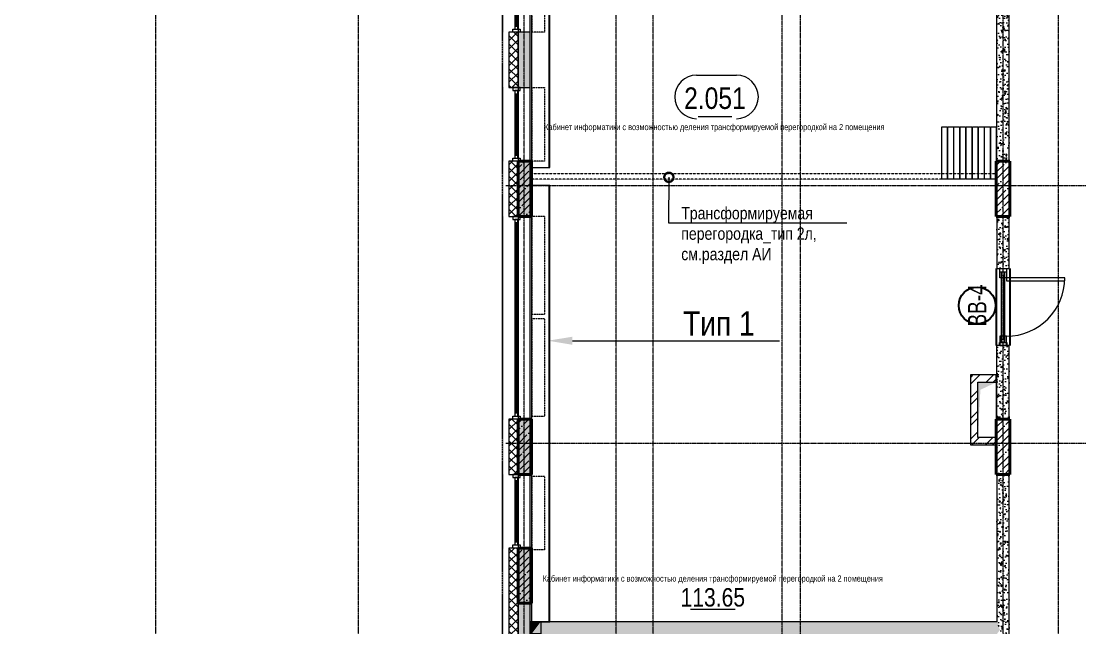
# Model space of a CAD drawing. Header units: millimetres. Extents: x -65509 to 912790, y 446 to 713294.
# Drawn here: x 228502 to 245745, y 157275 to 167156 of the extents above; entities that cross this region are included whole.
import ezdxf
from ezdxf import colors
from ezdxf.entities.mleader import LeaderData, LeaderLine
from ezdxf.enums import TextEntityAlignment as Align
from ezdxf.math import Vec2, Vec3

# ---------------------------------------------------------------- set-up
doc = ezdxf.new("R2010")
doc.units = ezdxf.units.MM
for name, pattern in [('ADSK_Невидимые', [5, 3, -2]), ('CENTER2', [28.575, 19.05, -3.175, 3.175, -3.175]), ('DASHED', [19.05, 12.7, -6.35]), ('HIDDEN2', [4.7625, 3.175, -1.5875])]:
    doc.linetypes.add(name, pattern=pattern)
doc.layers.get('Defpoints').update_dxf_attribs({"color": 250})
for name, color, linetype, lineweight in [('A-AREA', 250, 'Continuous', 15), ('A-Wall_Материал_Газоблок_Контур', 250, 'Continuous', 0), ('АР_Area', 250, 'Continuous', 5), ('АР_Витраж', 250, 'Continuous', 13), ('АР_Витраж марка', 250, 'Continuous', 9), ('АР_Двери_витраж', 250, 'Continuous', 9), ('АР_Колонны', 250, 'Continuous', 30), ('АР_Окна', 250, 'Continuous', 5), ('АР_площадь пом', 250, 'Continuous', 5), ('АР_Стены ЖБ', 250, 'Continuous', 35), ('АР_Стены кирпич', 250, 'Continuous', 20), ('АР_Стены ПЕНОблок', 250, 'Continuous', 20), ('АР_Утеплитель', 250, 'Continuous', 0), ('АР_Штриховка', 250, 'Continuous', 0), ('КМ_Фахверки', 250, 'Continuous', 25), ('ОВ_Отопление', 250, 'Continuous', 5), ('ОВ_Шахты', 250, 'Continuous', 5), ('Размеры зашивки ГКЛ', 250, 'Continuous', 0), ('РД_Оси_100', 250, 'Continuous', 0), ('РД_проем_инж перемыч_фахверк', 250, 'Continuous', 18), ('ТХ_Оборудование', 250, 'Continuous', 9)]:
    doc.layers.add(name, color=color, linetype=linetype, lineweight=lineweight)
doc.layers.add('АР_Делит', color=250, linetype='Continuous', lineweight=0, plot=False)
doc.layers.add('РД_Проем', color=250, linetype='Continuous', lineweight=0, plot=False)
doc.layers.add('АР_Отопительные приборы', color=1, linetype='HIDDEN2', lineweight=0, true_color=0xff0000)
doc.layers.add('Зашивка радиаторов тип 1 (фанера и МДФ)', color=7, linetype='Continuous', lineweight=0, true_color=0x000085)
doc.layers.add('РД_Витраж_вн', color=250, linetype='Continuous')
doc.styles.add('Arial_09', font='ARIALN.TTF', dxfattribs={"width": 0.9})
doc.styles.add('style1', font='ARIALN.TTF')
pattern_1 = [(45, (142195.16, 127275.07), (-112.2532, 112.2532), []), (45, (142307.41, 127275.07), (-112.2532, 112.2532), [198.4375, -39.6875, 0, -39.6875])]

# ---------------------------------------------------------------- blocks, each defined once
blk = doc.blocks.new('СОШ_2200_АР_ОСИ_М100_28.05.24')
at = {"layer": 'АР_Делит', "color": 5, "linetype": 'DASHED'}
blk.add_lwpolyline([(114955, 135155), (114955, -355), (93595.036, -355), (93595.036, 13855), (94145, 13855), (94145, 68320), (66055, 68320), (66055, 13857.73), (83455, 13857.73), (83455, -355), (45245, -355), (45245, 13145), (44695, 13145), (44695, 26755), (45245, 26755), (45245, 68320), (20455, 68320), (20455, 26755), (27955, 26755), (27955, 13145), (-355, 13145), (-355, 100855), (37145, 100855), (37145, 129155)], dxfattribs=at)
at = {"layer": 'РД_Оси_100', "linetype": 'CENTER2'}
for p, q in [((88500, -6155), (88500, 139938.679)), ((91800, -6155), (91800, 139938.679)), ((94500, -6155), (94500, 139938.679)), ((96000, -6155), (96000, 139938.679)), ((102300, -6155), (102300, 139938.679)), ((119910, 37200), (94200, 37200)), ((119910, 33000), (94200, 33000))]:
    blk.add_line(p, q, dxfattribs=at)
for points in [[(96600, -6155), (96600, 139938.679)], [(98700, -6194.98), (98700, 139538.679), (98550, 139938.679)], [(99000, -6195.83), (99000, 139538.679), (99150, 139938.679)], [(103200, -6155), (103200, 139938.679)]]:
    blk.add_lwpolyline(points, dxfattribs=at)
blk = doc.blocks.new('otv_в_стене')
at = {"linetype": 'Continuous'}
blk.add_lwpolyline([(0, -1), (0, 0), (1, 0), (1, -1)], close=True, dxfattribs=at)
blk.add_solid([(0, -1), (0, 0), (0.5, -0.5), (1, 0)], dxfattribs=at)
blk = doc.blocks.new('otv')
at = {"linetype": 'Continuous'}
blk.add_lwpolyline([(0, -1), (0, 0), (1, 0), (1, -1)], close=True, dxfattribs=at)
blk.add_solid([(0, -1), (0, 0), (0.135, -0.137), (1, 0)], dxfattribs=at)
blk = doc.blocks.new('_DotSmall')
at = {"color": 0, "linetype": 'ByBlock', "const_width": 0.5}
blk.add_lwpolyline([(-0.0625, 0, 1), (0.0625, 0, 1)], format="xyb", close=True, dxfattribs=at)
blk = doc.blocks.new('MOK-МаркаПомещения1')
at = {"layer": 'A-AREA', "color": 0}
blk.add_line((-3.65, -1.94), (3.65, -1.94), dxfattribs=at)
at = {"layer": 'A-AREA', "color": 0, "style": 'style1'}
blk.add_attdef('АР-ПОМЕЩЕНИЕ:ПЛОЩАДЬ', text='', height=3, dxfattribs=at).set_placement((0, 0), align=Align.MIDDLE)
at = {"layer": 'Defpoints', "style": 'style1', "flags": 8}
blk.add_attdef('АР-ПОМЕЩЕНИЕ:НАИМЕНОВАНИЕ', text='', height=1, dxfattribs=at).set_placement((0, 2.96), align=Align.MIDDLE)
blk = doc.blocks.new('MOK-МаркаПом_овал_ареал')
for p, q in [((-2.99, 3.76), (3.52, 3.76)), ((-2.75, -3), (2.75, -3))]:
    blk.add_line(p, q)
for centre, radius, start, end in [((-2.99, 0.21), 3.55, 90, 270), ((3.52, 0.21), 3.55, 270, 90), ((-7.41, 0), 7.16, 0, 0.001)]:
    blk.add_arc(centre, radius, start, end)
at = {"color": 0, "style": 'style1'}
blk.add_attdef('АР-ПОМЕЩЕНИЕ:НОМЕР', text='', height=3, dxfattribs=at).set_placement((0.26, 0), align=Align.MIDDLE)
blk = doc.blocks.new('МаркаВитража1')
at = {"layer": 'Defpoints'}
blk.add_circle((0, 0), 3, dxfattribs=at)
at = {"color": 0, "linetype": 'ByBlock', "lineweight": -2, "style": 'Arial_09', "width": 0.9}
blk.add_attdef('АР-ОКНО:НАИМЕНОВАНИЕ', text='', height=3, dxfattribs=at).set_placement((0, 0), align=Align.MIDDLE)

msp = doc.modelspace()

# ---------------------------------------------------------------- hatches: boundary and pattern name
at = {"layer": 'АР_Штриховка', "linetype": 'Continuous', "lineweight": 0}
h = msp.add_hatch(dxfattribs=at)
h.set_pattern_fill('_U', color=256, style=0, pattern_type=0)
h.set_pattern_definition([(360, (142195.1574, 127275.0729), (-4e-17, 1), [])])
h.paths.add_polyline_path([(236340.157, 141375.073), (236365.157, 141375.073), (236365.157, 148675.073), (236340.157, 148675.073)], flags=0)
h.paths.add_polyline_path([(236340.157, 151075.073), (236365.157, 151075.073), (236365.157, 152275.073), (236340.157, 152275.073)], flags=0)
h.paths.add_polyline_path([(236340.157, 153475.073), (236365.157, 153475.073), (236365.157, 154375.073), (236340.157, 154375.073)], flags=0)
h.paths.add_polyline_path([(236340.157, 156475.073), (236365.157, 156475.073), (236365.157, 158575.073), (236340.157, 158575.073)], flags=0)
h.paths.add_polyline_path([(236340.157, 159775.073), (236365.157, 159775.073), (236365.157, 160675.073), (236340.157, 160675.073)], flags=0)
h.paths.add_polyline_path([(236340.157, 163975.073), (236365.157, 163975.073), (236365.157, 164875.073), (236340.157, 164875.073)], flags=0)
h.paths.add_polyline_path([(236340.157, 166075.073), (236365.157, 166075.073), (236365.157, 166975.073), (236340.157, 166975.073)], flags=0)
h.paths.add_polyline_path([(236340.157, 168175.073), (236365.157, 168175.073), (236365.157, 169075.073), (236340.157, 169075.073)], flags=0)
h.paths.add_polyline_path([(236340.157, 172375.073), (236365.157, 172375.073), (236365.157, 173275.073), (236340.157, 173275.073)], flags=0)
h.paths.add_polyline_path([(236340.157, 174475.073), (236365.157, 174475.073), (236365.157, 175975.073), (236340.157, 175975.073)], flags=0)
h.paths.add_polyline_path([(236340.157, 177175.073), (236365.157, 177175.073), (236365.157, 178075.073), (236340.157, 178075.073)], flags=0)
h.paths.add_polyline_path([(236340.157, 181375.073), (236365.157, 181375.073), (236365.157, 182575.073), (236340.157, 182575.073)], flags=0)
h.paths.add_polyline_path([(236340.157, 183775.073), (236365.157, 183775.073), (236365.157, 184675.073), (236340.157, 184675.073)], flags=0)
h.paths.add_polyline_path([(236340.157, 185875.073), (236365.157, 185875.073), (236365.157, 186775.073), (236340.157, 186775.073)], flags=0)
h.paths.add_polyline_path([(236340.157, 190075.073), (236365.157, 190075.073), (236365.157, 191375.073), (236340.157, 191375.073)], flags=0)
h = msp.add_hatch(dxfattribs=at)
h.set_pattern_fill('ANSI37', color=256, scale=30, style=0)
h.set_pattern_definition([(45, (142195.16, 127275.07), (-67.35192, 67.35192), []), (135, (142195.16, 127275.07), (-67.35192, -67.35192), [])])
h.paths.add_polyline_path([(236445.157, 141375.073), (236595.157, 141375.073), (236595.157, 148675.073), (236445.157, 148675.073)], flags=0)
h.paths.add_polyline_path([(236445.157, 151075.073), (236595.157, 151075.073), (236595.157, 152275.073), (236445.157, 152275.073)], flags=0)
h.paths.add_polyline_path([(236445.157, 153475.073), (236595.157, 153475.073), (236595.157, 154375.073), (236445.157, 154375.073)], flags=0)
h.paths.add_polyline_path([(236445.157, 156475.073), (236595.157, 156475.073), (236595.157, 158575.073), (236445.157, 158575.073)], flags=0)
h.paths.add_polyline_path([(236445.157, 159775.073), (236595.157, 159775.073), (236595.157, 160675.073), (236445.157, 160675.073)], flags=0)
h.paths.add_polyline_path([(236445.157, 163975.073), (236595.157, 163975.073), (236595.157, 164875.073), (236445.157, 164875.073)], flags=0)
h.paths.add_polyline_path([(236445.157, 166075.073), (236595.157, 166075.073), (236595.157, 166975.073), (236445.157, 166975.073)], flags=0)
h.paths.add_polyline_path([(236445.157, 168175.073), (236595.157, 168175.073), (236595.157, 169075.073), (236445.157, 169075.073)], flags=0)
h.paths.add_polyline_path([(236445.157, 172375.073), (236595.157, 172375.073), (236595.157, 173275.073), (236445.157, 173275.073)], flags=0)
h.paths.add_polyline_path([(236445.157, 174475.073), (236595.157, 174475.073), (236595.157, 175975.073), (236445.157, 175975.073)], flags=0)
h.paths.add_polyline_path([(236445.157, 177175.073), (236595.157, 177175.073), (236595.157, 178075.073), (236445.157, 178075.073)], flags=0)
h.paths.add_polyline_path([(236445.157, 181375.073), (236595.157, 181375.073), (236595.157, 182575.073), (236445.157, 182575.073)], flags=0)
h.paths.add_polyline_path([(236445.157, 183775.073), (236595.157, 183775.073), (236595.157, 184675.073), (236445.157, 184675.073)], flags=0)
h.paths.add_polyline_path([(236445.157, 185875.073), (236595.157, 185875.073), (236595.157, 186775.073), (236445.157, 186775.073)], flags=0)
h.paths.add_polyline_path([(236445.157, 190075.073), (236595.157, 190075.073), (236595.157, 191375.073), (236445.157, 191375.073)], flags=0)
h = msp.add_hatch(dxfattribs=at)
h.set_pattern_fill('AR-CONC', color=256, style=0)
h.set_pattern_definition([(50, (142195.16, 127275.07), (182.18467, -15.93909), [19.05, -209.55]), (355, (142195.16, 127275.07), (-35.24342, 191.05685), [15.24, -167.64058]), (100.45144, (142210.34, 127273.74), (146.94125, 175.11775), [16.19, -178.09024]), (46.1842, (142195.16, 127325.87), (271.07904, -42.04233), [28.575, -314.325]), (96.63556, (142217.75, 127322.37), (237.40413, 247.4261), [24.285, -267.1356]), (351.18415, (142195.16, 127325.87), (237.4041, 247.4261), [22.86, -251.4597]), (21, (142220.56, 127313.17), (151.6144, -102.2652), [19.05, -209.55]), (326, (142220.56, 127313.17), (61.80203, 184.18797), [15.24, -167.64]), (71.45144, (142233.2, 127304.65), (213.41642, 81.92277), [16.19, -178.08994]), (37.5, (142195.16, 127275.07), (3.088603, 84.55504), [0, -165.608, 0, -170.18, 0, -168.275]), (7.5, (142195.16, 127275.07), (66.81966, 100.180575), [0, -97.028, 0, -161.798, 0, -64.135]), (327.5, (142138.515, 127275.07), (135.590595, -5.728744), [0, -63.5, 0, -198.12, 0, -262.89]), (317.5, (142113.12, 127275.07), (148.12918, 25.42649), [0, -82.55, 0, -131.572, 0, -186.69])])
h.paths.add_polyline_path([(236595.157, 141375.073), (236795.157, 141375.073), (236795.157, 148675.073), (236595.157, 148675.073)], flags=0)
h.paths.add_polyline_path([(236595.157, 151075.073), (236795.157, 151075.073), (236795.157, 152275.073), (236595.157, 152275.073)], flags=0)
h.paths.add_polyline_path([(236595.157, 153475.073), (236795.157, 153475.073), (236795.157, 154375.073), (236595.157, 154375.073)], flags=0)
h.paths.add_polyline_path([(236595.157, 156475.073), (236795.157, 156475.073), (236795.157, 158575.073), (236595.157, 158575.073)], flags=0)
h.paths.add_polyline_path([(236595.157, 159775.073), (236795.157, 159775.073), (236795.157, 160675.073), (236595.157, 160675.073)], flags=0)
h.paths.add_polyline_path([(236595.157, 163975.073), (236795.157, 163975.073), (236795.157, 164875.073), (236595.157, 164875.073)], flags=0)
h.paths.add_polyline_path([(236595.157, 166075.073), (236795.157, 166075.073), (236795.157, 166975.073), (236595.157, 166975.073)], flags=0)
h.paths.add_polyline_path([(236595.157, 168175.073), (236795.157, 168175.073), (236795.157, 169075.073), (236595.157, 169075.073)], flags=0)
h.paths.add_polyline_path([(236595.157, 172375.073), (236795.157, 172375.073), (236795.157, 173275.073), (236595.157, 173275.073)], flags=0)
h.paths.add_polyline_path([(236595.157, 174475.073), (236795.157, 174475.073), (236795.157, 175975.073), (236595.157, 175975.073)], flags=0)
h.paths.add_polyline_path([(236595.157, 177175.073), (236795.157, 177175.073), (236795.157, 178075.073), (236595.157, 178075.073)], flags=0)
h.paths.add_polyline_path([(236595.157, 181375.073), (236795.157, 181375.073), (236795.157, 182575.073), (236595.157, 182575.073)], flags=0)
h.paths.add_polyline_path([(236595.157, 183775.073), (236795.157, 183775.073), (236795.157, 184675.073), (236595.157, 184675.073)], flags=0)
h.paths.add_polyline_path([(236595.157, 185875.073), (236795.157, 185875.073), (236795.157, 186775.073), (236595.157, 186775.073)], flags=0)
h.paths.add_polyline_path([(236595.157, 190075.073), (236795.157, 190075.073), (236795.157, 191375.073), (236595.157, 191375.073)], flags=0)
h = msp.add_hatch(dxfattribs=at)
h.set_pattern_fill('AR-CONC', color=256, angle=-315, style=0)
h.set_pattern_definition([(95, (142195.16, 127275.07), (140.09465, 117.55338), [19.05, -209.55]), (40, (142195.16, 127275.07), (-160.01845, 110.17673), [15.24, -167.64058]), (145.45144, (142206.83, 127284.87), (-19.9238, 227.7301), [16.19, -178.09024]), (91.1842, (142159.24, 127311), (221.41024, 161.9534), [28.575, -314.325]), (141.63556, (142177.7, 127324.5), (-7.0866, 342.82676), [24.285, -267.1356]), (36.18415, (142159.24, 127311), (-7.0866, 342.82676), [22.86, -251.4597]), (66, (142186.18, 127319.97), (179.51998, 34.89515), [19.05, -209.55]), (11, (142186.18, 127319.97), (-86.53993, 173.9412), [15.24, -167.64]), (116.45145, (142201.14, 127322.88), (92.98005, 208.83634), [16.19, -178.08994]), (82.5, (142195.16, 127275.07), (-57.60547, 61.973414), [0, -165.608, 0, -170.18, 0, -168.275]), (52.5, (142195.16, 127275.07), (-23.58973, 118.087), [0, -97.028, 0, -161.798, 0, -64.135]), (12.5, (142155.105, 127235.02), (99.927863, 91.826196), [0, -63.5, 0, -198.12, 0, -262.89]), (2.5, (142137.14, 127217.06), (86.7639, 122.72239), [0, -82.55, 0, -131.572, 0, -186.69])])
h.paths.add_polyline_path([(244595.157, 168176.073), (244395.157, 168176.073), (244395.157, 167475.073), (244595.157, 167475.073)], flags=0)
h.paths.add_polyline_path([(244595.157, 167475.073), (244395.157, 167475.073), (244395.157, 164874.073), (244595.157, 164874.073)], flags=0)
at = {"layer": 'АР_Штриховка', "linetype": 'Continuous', "lineweight": 5}
h = msp.add_hatch(dxfattribs=at)
h.set_pattern_fill('ANSI35', color=256, scale=25, style=0)
h.set_pattern_definition(pattern_1)
h.paths.add_polyline_path([(236815.157, 164875.073), (236595.157, 164875.073), (236595.157, 163975.073), (236815.157, 163975.073)], flags=0)
h = msp.add_hatch(dxfattribs=at)
h.set_pattern_fill('ANSI35', color=256, scale=25, style=0)
h.set_pattern_definition(pattern_1)
h.paths.add_polyline_path([(244605.157, 164875.073), (244385.157, 164875.073), (244385.157, 163975.073), (244605.157, 163975.073)], flags=0)
at = {"layer": 'АР_Штриховка', "linetype": 'Continuous', "lineweight": 0}
h = msp.add_hatch(dxfattribs=at)
h.set_pattern_fill('AR-CONC', color=256, angle=-315, style=0)
h.set_pattern_definition([(95, (142195.16, 127275.07), (140.09465, 117.55338), [19.05, -209.55]), (40, (142195.16, 127275.07), (-160.01845, 110.17673), [15.24, -167.64058]), (145.45144, (142206.83, 127284.87), (-19.9238, 227.7301), [16.19, -178.09024]), (91.1842, (142159.24, 127311), (221.41024, 161.9534), [28.575, -314.325]), (141.63556, (142177.7, 127324.5), (-7.0866, 342.82676), [24.285, -267.1356]), (36.18415, (142159.24, 127311), (-7.0866, 342.82676), [22.86, -251.4597]), (66, (142186.18, 127319.97), (179.51998, 34.89515), [19.05, -209.55]), (11, (142186.18, 127319.97), (-86.53993, 173.9412), [15.24, -167.64]), (116.45145, (142201.14, 127322.88), (92.98005, 208.83634), [16.19, -178.08994]), (82.5, (142195.16, 127275.07), (-57.60547, 61.973414), [0, -165.608, 0, -170.18, 0, -168.275]), (52.5, (142195.16, 127275.07), (-23.58973, 118.087), [0, -97.028, 0, -161.798, 0, -64.135]), (12.5, (142155.105, 127235.02), (99.927863, 91.826196), [0, -63.5, 0, -198.12, 0, -262.89]), (2.5, (142137.14, 127217.06), (86.7639, 122.72239), [0, -82.55, 0, -131.572, 0, -186.69])])
h.paths.add_polyline_path([(244595.157, 163976.073), (244395.157, 163976.073), (244395.157, 163125.073), (244595.157, 163125.073)], flags=0)
h.paths.add_polyline_path([(244595.157, 161874.073), (244395.157, 161874.073), (244395.157, 161275.073), (244595.157, 161275.073)], flags=0)
h.paths.add_polyline_path([(244595.157, 161275.073), (244395.157, 161275.073), (244395.157, 160674.073), (244595.157, 160674.073)], flags=0)
h = msp.add_hatch(dxfattribs=at)
h.set_pattern_fill('ANSI32', color=256, scale=25, style=0)
h.set_pattern_definition([(45, (142195.16, 127275.07), (-168.3798, 168.3798), []), (45, (142307.4, 127275.07), (-168.3798, 168.3798), [])])
h.paths.add_polyline_path([(243965.157, 160255.073), (244085.157, 160375.073), (244085.157, 161275.073), (243965.157, 161395.073)], flags=0)
h = msp.add_hatch(dxfattribs=at)
h.set_pattern_fill('ANSI32', color=256, scale=25, style=0)
h.set_pattern_definition([(45, (142195.16, 127275.07), (-168.3798, 168.3798), []), (45, (142307.4, 127275.07), (-168.3798, 168.3798), [])])
h.paths.add_polyline_path([(243965.157, 161395.073), (244085.157, 161275.073), (244385.157, 161275.073), (244385.157, 161395.073)], flags=0)
at = {"layer": 'АР_Штриховка', "linetype": 'Continuous', "lineweight": 5}
h = msp.add_hatch(dxfattribs=at)
h.set_pattern_fill('ANSI35', color=256, scale=25, style=0)
h.set_pattern_definition(pattern_1)
h.paths.add_polyline_path([(236815.157, 160675.073), (236595.157, 160675.073), (236595.157, 159775.073), (236815.157, 159775.073)], flags=0)
h = msp.add_hatch(dxfattribs=at)
h.set_pattern_fill('ANSI35', color=256, scale=25, style=0)
h.set_pattern_definition(pattern_1)
h.paths.add_polyline_path([(244605.157, 160675.073), (244385.157, 160675.073), (244385.157, 159775.073), (244605.157, 159775.073)], flags=0)
at = {"layer": 'АР_Штриховка', "linetype": 'Continuous', "lineweight": 0}
h = msp.add_hatch(dxfattribs=at)
h.set_pattern_fill('ANSI32', color=256, scale=25, style=0)
h.set_pattern_definition([(45, (142195.16, 127275.07), (-168.3798, 168.3798), []), (45, (142307.4, 127275.07), (-168.3798, 168.3798), [])])
h.paths.add_polyline_path([(244385.157, 160255.073), (244385.157, 160375.073), (244085.157, 160375.073), (243965.157, 160255.073)], flags=0)
h = msp.add_hatch(dxfattribs=at)
h.set_pattern_fill('AR-CONC', color=256, angle=-315, style=0)
h.set_pattern_definition([(95, (142195.16, 127275.07), (140.09465, 117.55338), [19.05, -209.55]), (40, (142195.16, 127275.07), (-160.01845, 110.17673), [15.24, -167.6406]), (145.45144, (142206.83, 127284.87), (-19.9238, 227.7301), [16.19, -178.09024]), (91.1842, (142159.24, 127311), (221.41024, 161.9534), [28.575, -314.325]), (141.63556, (142177.7, 127324.5), (-7.0866, 342.82676), [24.285, -267.1356]), (36.18415, (142159.24, 127311), (-7.0866, 342.8268), [22.86, -251.4597]), (66, (142186.18, 127319.97), (179.51998, 34.89515), [19.05, -209.55]), (11, (142186.18, 127319.97), (-86.53993, 173.9412), [15.24, -167.64]), (116.45145, (142201.14, 127322.88), (92.98005, 208.83634), [16.19, -178.08994]), (82.5, (142195.16, 127275.07), (-57.60547, 61.973414), [0, -165.608, 0, -170.18, 0, -168.275]), (52.5, (142195.16, 127275.07), (-23.58973, 118.087), [0, -97.028, 0, -161.798, 0, -64.135]), (12.5, (142155.105, 127235.02), (99.927863, 91.826196), [0, -63.5, 0, -198.12, 0, -262.89]), (2.5, (142137.14, 127217.06), (86.7639, 122.72239), [0, -82.55, 0, -131.572, 0, -186.69])])
h.paths.add_polyline_path([(244595.157, 159776.073), (244395.157, 159776.073), (244395.157, 157375.073), (244445.157, 157241.739), (244595.157, 157175.073)], flags=0)
h.paths.add_polyline_path([(244595.157, 157175.073), (244445.157, 157241.739), (244395.157, 157175.073), (244395.157, 155774.073), (244595.157, 155774.073)], flags=0)
at = {"layer": 'АР_Штриховка', "linetype": 'Continuous', "lineweight": 5}
h = msp.add_hatch(dxfattribs=at)
h.set_pattern_fill('ANSI35', color=256, scale=25, style=0)
h.set_pattern_definition(pattern_1)
h.paths.add_polyline_path([(236815.157, 158575.073), (236595.157, 158575.073), (236595.157, 157675.073), (236815.157, 157675.073)], flags=0)
at = {"layer": 'АР_Штриховка', "linetype": 'Continuous', "lineweight": 0}
h = msp.add_hatch(dxfattribs=at)
h.set_pattern_fill('AR-CONC', color=256, angle=-315, style=0)
h.set_pattern_definition([(95, (142195.16, 127275.07), (140.09465, 117.55338), [19.05, -209.55]), (40, (142195.16, 127275.07), (-160.01845, 110.17673), [15.24, -167.6406]), (145.45144, (142206.83, 127284.87), (-19.9238, 227.7301), [16.19, -178.09024]), (91.1842, (142159.24, 127311), (221.41024, 161.9534), [28.575, -314.325]), (141.63556, (142177.7, 127324.5), (-7.0866, 342.82676), [24.285, -267.1356]), (36.18415, (142159.24, 127311), (-7.0866, 342.8268), [22.86, -251.4597]), (66, (142186.18, 127319.97), (179.51998, 34.89515), [19.05, -209.55]), (11, (142186.18, 127319.97), (-86.53993, 173.9412), [15.24, -167.64]), (116.45145, (142201.14, 127322.88), (92.98005, 208.83634), [16.19, -178.08994]), (82.5, (142195.16, 127275.07), (-57.60547, 61.973414), [0, -165.608, 0, -170.18, 0, -168.275]), (52.5, (142195.16, 127275.07), (-23.58973, 118.087), [0, -97.028, 0, -161.798, 0, -64.135]), (12.5, (142155.105, 127235.02), (99.927863, 91.826196), [0, -63.5, 0, -198.12, 0, -262.89]), (2.5, (142137.14, 127217.06), (86.7639, 122.72239), [0, -82.55, 0, -131.572, 0, -186.69])])
h.paths.add_polyline_path([(236795.158, 157375.073), (236795.158, 157175.073), (244395.157, 157175.073), (244445.157, 157241.739), (244395.157, 157375.073)], flags=0)

# ---------------------------------------------------------------- linework, layer by layer
at = {"layer": 'A-Wall_Материал_Газоблок_Контур', "linetype": 'Continuous', "lineweight": 0}
for p, q in [((236340.157, 168175.073), (236340.157, 166975.073)), ((236795.157, 166975.073), (236795.157, 168175.073)), ((236340.157, 166075.073), (236340.157, 164875.073)), ((236795.157, 164875.073), (236795.157, 166075.073)), ((236340.157, 163975.073), (236340.157, 160675.073)), ((236795.157, 160675.073), (236795.157, 163975.073)), ((236340.157, 159775.073), (236340.157, 158575.073)), ((236795.157, 158575.073), (236795.157, 159775.073))]:
    msp.add_line(p, q, dxfattribs=at)
at = {"layer": 'АР_Витраж', "linetype": 'Continuous', "lineweight": 5}
for p, q in [((244385.157, 163124.073), (244385.157, 161874.073)), ((244605.157, 163124.073), (244605.157, 161874.073))]:
    msp.add_line(p, q, dxfattribs=at)
at = {"layer": 'АР_Витраж', "linetype": 'Continuous', "lineweight": 13}
for p, q in [((244470.157, 163024.073), (244520.157, 163024.073)), ((244495.157, 163024.073), (244495.157, 161974.073)), ((244470.157, 161974.073), (244520.157, 161974.073))]:
    msp.add_line(p, q, dxfattribs=at)
for points in [[(244555.157, 163074.073), (244555.157, 163124.073), (244435.157, 163124.073), (244435.157, 163074.073)], [(244470.157, 163074.073), (244520.157, 163074.073), (244520.157, 161924.073), (244470.157, 161924.073)], [(244555.157, 161924.073), (244555.157, 161874.073), (244435.157, 161874.073), (244435.157, 161924.073)]]:
    msp.add_lwpolyline(points, close=True, dxfattribs=at)
at = {"layer": 'АР_Двери_витраж', "linetype": 'Continuous', "lineweight": 9}
for points in [[(244440.157, 162975.073), (244440.157, 163125.073), (244550.157, 163125.073), (244550.157, 162975.073)], [(244550.157, 162975.073), (244550.157, 162925.073), (245500.157, 162925.073), (245500.157, 162975.073)], [(244440.157, 162025.073), (244440.157, 161875.073), (244550.157, 161875.073), (244550.157, 162025.073)]]:
    msp.add_lwpolyline(points, close=True, dxfattribs=at)
msp.add_arc((244550.157, 162975.073), 950, 270, 0, dxfattribs=at)
at = {"layer": 'АР_Колонны', "linetype": 'HIDDEN2', "lineweight": 25}
for p, q in [((236595.157, 164875.073), (236815.157, 164875.073)), ((236595.157, 163975.073), (236595.157, 164875.073)), ((236815.157, 164875.073), (236815.157, 163975.073)), ((244385.157, 164875.073), (244605.157, 164875.073)), ((244385.157, 163975.073), (244385.157, 164875.073)), ((244605.157, 164875.073), (244605.157, 163975.073)), ((236815.157, 163975.073), (236595.157, 163975.073)), ((244605.157, 163975.073), (244385.157, 163975.073)), ((236595.157, 160675.073), (236815.157, 160675.073)), ((236595.157, 159775.073), (236595.157, 160675.073)), ((236815.157, 160675.073), (236815.157, 159775.073)), ((244385.157, 160675.073), (244605.157, 160675.073)), ((244385.157, 159775.073), (244385.157, 160675.073)), ((244605.157, 160675.073), (244605.157, 159775.073)), ((236815.157, 159775.073), (236595.157, 159775.073)), ((244605.157, 159775.073), (244385.157, 159775.073)), ((236595.157, 158575.073), (236815.157, 158575.073)), ((236595.157, 157675.073), (236595.157, 158575.073)), ((236815.157, 158575.073), (236815.157, 157675.073)), ((236815.157, 157675.073), (236595.157, 157675.073))]:
    msp.add_line(p, q, dxfattribs=at)
at = {"layer": 'АР_Колонны', "linetype": 'Continuous', "lineweight": 35}
for p, q in [((236595.157, 163975.073), (236595.157, 164875.073)), ((236595.157, 164875.073), (236815.157, 164875.073)), ((236815.157, 163975.073), (236815.157, 164875.073)), ((244385.157, 163975.073), (244385.157, 164875.073)), ((244385.157, 164875.073), (244605.157, 164875.073)), ((244605.157, 163975.073), (244605.157, 164875.073)), ((236595.157, 163975.073), (236815.157, 163975.073)), ((244385.157, 163975.073), (244605.157, 163975.073)), ((236595.157, 159775.073), (236595.157, 160675.073)), ((236595.157, 160675.073), (236815.157, 160675.073)), ((236815.157, 159775.073), (236815.157, 160675.073)), ((244385.157, 159775.073), (244385.157, 160675.073)), ((244385.157, 160675.073), (244605.157, 160675.073)), ((244605.157, 159775.073), (244605.157, 160675.073)), ((236595.157, 159775.073), (236815.157, 159775.073)), ((244385.157, 159775.073), (244605.157, 159775.073)), ((236595.157, 157675.073), (236595.157, 158575.073)), ((236595.157, 158575.073), (236815.157, 158575.073)), ((236815.157, 157675.073), (236815.157, 158575.073)), ((236595.157, 157675.073), (236815.157, 157675.073))]:
    msp.add_line(p, q, dxfattribs=at)
at = {"layer": 'АР_Окна', "linetype": 'Continuous', "lineweight": 5}
for p, q in [((236340.157, 166975.073), (236340.157, 168175.073)), ((236795.157, 166975.073), (236795.157, 168175.073)), ((236567.657, 167075.073), (236567.657, 168075.073)), ((236542.657, 167075.073), (236592.657, 167075.073)), ((236340.157, 164875.073), (236340.157, 166075.073)), ((236795.157, 164875.073), (236795.157, 166075.073)), ((236542.657, 165975.073), (236592.657, 165975.073)), ((236567.657, 164975.073), (236567.657, 165975.073)), ((236542.657, 164975.073), (236592.657, 164975.073)), ((236340.157, 160675.073), (236340.157, 163975.073)), ((236542.657, 163875.073), (236592.657, 163875.073)), ((236567.657, 160775.073), (236567.657, 163875.073)), ((236795.157, 160675.073), (236795.157, 163975.073)), ((236542.657, 160775.073), (236592.657, 160775.073)), ((236340.157, 158575.073), (236340.157, 159775.073)), ((236542.657, 159675.073), (236592.657, 159675.073)), ((236567.657, 158675.073), (236567.657, 159675.073)), ((236795.157, 158575.073), (236795.157, 159775.073)), ((236542.657, 158675.073), (236592.657, 158675.073))]:
    msp.add_line(p, q, dxfattribs=at)
for points in [[(236542.657, 167025.073), (236592.657, 167025.073), (236592.657, 168125.073), (236542.657, 168125.073)], [(236627.657, 167025.073), (236627.657, 166975.073), (236507.657, 166975.073), (236507.657, 167025.073)], [(236627.657, 166025.073), (236627.657, 166075.073), (236507.657, 166075.073), (236507.657, 166025.073)], [(236542.657, 164925.073), (236592.657, 164925.073), (236592.657, 166025.073), (236542.657, 166025.073)], [(236627.657, 164925.073), (236627.657, 164875.073), (236507.657, 164875.073), (236507.657, 164925.073)], [(236627.657, 163925.073), (236627.657, 163975.073), (236507.657, 163975.073), (236507.657, 163925.073)], [(236542.657, 160725.073), (236592.657, 160725.073), (236592.657, 163925.073), (236542.657, 163925.073)], [(236627.657, 160725.073), (236627.657, 160675.073), (236507.657, 160675.073), (236507.657, 160725.073)], [(236627.657, 159725.073), (236627.657, 159775.073), (236507.657, 159775.073), (236507.657, 159725.073)], [(236542.657, 158625.073), (236592.657, 158625.073), (236592.657, 159725.073), (236542.657, 159725.073)], [(236627.657, 158625.073), (236627.657, 158575.073), (236507.657, 158575.073), (236507.657, 158625.073)]]:
    msp.add_lwpolyline(points, close=True, dxfattribs=at)
at = {"layer": 'АР_Отопительные приборы'}
for points in [[(236825.157, 168175.073), (237025.157, 168175.073), (237025.157, 166975.073), (236825.157, 166975.073)], [(236825.157, 166075.073), (237025.157, 166075.073), (237025.157, 164875.073), (236825.157, 164875.073)], [(236825.157, 163979.884), (237025.157, 163979.884), (237025.157, 162379.884), (236825.157, 162379.884)], [(236825.157, 162314.651), (237025.157, 162314.651), (237025.157, 160714.651), (236825.157, 160714.651)], [(236825.157, 159746.5), (237025.157, 159746.5), (237025.157, 158546.5), (236825.157, 158546.5)]]:
    msp.add_lwpolyline(points, close=True, dxfattribs=at)
at = {"layer": 'АР_Стены ЖБ', "linetype": 'Continuous', "lineweight": 40}
for p, q in [((236815.157, 164875.073), (236595.157, 164875.073)), ((236595.157, 164875.073), (236595.157, 163975.073)), ((236815.157, 163975.073), (236815.157, 164875.073)), ((244605.157, 164875.073), (244385.157, 164875.073)), ((244385.157, 164875.073), (244385.157, 163975.073)), ((244605.157, 163975.073), (244605.157, 164875.073)), ((236595.157, 163975.073), (236815.157, 163975.073)), ((244385.157, 163975.073), (244605.157, 163975.073)), ((236815.157, 160675.073), (236595.157, 160675.073)), ((236595.157, 160675.073), (236595.157, 159775.073)), ((236815.157, 159775.073), (236815.157, 160675.073)), ((244605.157, 160675.073), (244385.157, 160675.073)), ((244385.157, 160675.073), (244385.157, 159775.073)), ((244605.157, 159775.073), (244605.157, 160675.073)), ((236595.157, 159775.073), (236815.157, 159775.073)), ((244385.157, 159775.073), (244605.157, 159775.073)), ((236815.157, 158575.073), (236595.157, 158575.073)), ((236595.157, 158575.073), (236595.157, 157675.073)), ((236815.157, 157675.073), (236815.157, 158575.073)), ((236595.157, 157675.073), (236815.157, 157675.073))]:
    msp.add_line(p, q, dxfattribs=at)
at = {"layer": 'АР_Стены кирпич', "linetype": 'Continuous', "lineweight": 20}
for p, q in [((243965.157, 161395.073), (243965.157, 160255.073)), ((244385.157, 161395.073), (243965.157, 161395.073)), ((244385.157, 161275.073), (244385.157, 161395.073)), ((244085.157, 160375.073), (244085.157, 161275.073)), ((244085.157, 161275.073), (244385.157, 161275.073)), ((244385.157, 160375.073), (244085.157, 160375.073)), ((244385.157, 160255.073), (244385.157, 160375.073)), ((243965.157, 160255.073), (244385.157, 160255.073))]:
    msp.add_line(p, q, dxfattribs=at)
at = {"layer": 'АР_Стены ПЕНОблок', "linetype": 'Continuous', "lineweight": 20}
for p, q in [((244395.157, 164874.073), (244395.157, 168176.073)), ((244595.157, 164874.073), (244595.157, 167475.073)), ((236795.157, 166975.073), (236595.157, 166975.073)), ((236595.157, 166975.073), (236595.157, 166075.073)), ((236795.157, 166075.073), (236795.157, 166975.073)), ((236595.157, 166075.073), (236795.157, 166075.073)), ((236795.157, 164875.073), (236595.157, 164875.073)), ((236595.157, 164875.073), (236595.157, 163975.073)), ((236795.157, 163975.073), (236795.157, 164875.073)), ((244395.157, 164874.073), (244595.157, 164874.073)), ((236595.157, 163975.073), (236795.157, 163975.073)), ((244595.157, 163976.073), (244395.157, 163976.073)), ((244395.157, 163976.073), (244395.157, 163125.073)), ((244595.157, 163125.073), (244595.157, 163976.073)), ((244395.157, 163125.073), (244595.157, 163125.073)), ((244395.157, 160674.073), (244395.157, 161874.073)), ((244595.157, 161874.073), (244395.157, 161874.073)), ((244595.157, 160674.073), (244595.157, 161874.073)), ((236795.157, 160675.073), (236595.157, 160675.073)), ((236595.157, 160675.073), (236595.157, 159775.073)), ((236795.157, 159775.073), (236795.157, 160675.073)), ((244395.157, 160674.073), (244595.157, 160674.073)), ((236595.157, 159775.073), (236795.157, 159775.073)), ((244595.157, 159776.073), (244395.157, 159776.073)), ((244395.157, 159776.073), (244395.157, 157375.073)), ((244595.157, 155774.073), (244595.157, 159776.073)), ((236795.157, 158575.073), (236595.157, 158575.073)), ((236595.157, 158575.073), (236595.157, 156475.073)), ((236795.157, 156475.073), (236795.157, 158575.073)), ((236795.158, 157375.073), (236795.158, 157175.073)), ((244395.157, 157375.073), (236795.158, 157375.073))]:
    msp.add_line(p, q, dxfattribs=at)
at = {"layer": 'АР_Утеплитель', "linetype": 'Continuous', "lineweight": 0}
for p, q in [((236595.157, 166975.073), (236445.157, 166975.073)), ((236445.157, 166975.073), (236445.157, 166075.073)), ((236595.157, 166075.073), (236595.157, 166975.073)), ((236445.157, 166075.073), (236595.157, 166075.073)), ((236595.157, 164875.073), (236445.157, 164875.073)), ((236445.157, 164875.073), (236445.157, 163975.073)), ((236595.157, 163975.073), (236595.157, 164875.073)), ((236445.157, 163975.073), (236595.157, 163975.073)), ((236595.157, 160675.073), (236445.157, 160675.073)), ((236445.157, 160675.073), (236445.157, 159775.073)), ((236595.157, 159775.073), (236595.157, 160675.073)), ((236445.157, 159775.073), (236595.157, 159775.073)), ((236595.157, 158575.073), (236445.157, 158575.073)), ((236445.157, 158575.073), (236445.157, 156475.073)), ((236595.157, 156475.073), (236595.157, 158575.073))]:
    msp.add_line(p, q, dxfattribs=at)
at = {"layer": 'Зашивка радиаторов тип 1 (фанера и МДФ)', "linetype": 'Continuous', "lineweight": 0}
for p, q in [((236815.157, 172475.073), (236815.532, 164774.679)), ((237103.032, 164774.693), (237102.657, 172475.087)), ((237102.657, 172475.087), (237103.032, 164774.693)), ((237115.532, 164774.693), (237115.157, 172475.087)), ((236815.532, 164774.679), (237115.532, 164774.693)), ((236815.532, 164485.467), (236815.157, 157375.073)), ((236815.532, 164485.467), (237115.532, 164485.451)), ((237102.657, 157375.058), (237103.032, 164485.452)), ((237103.032, 164485.452), (237102.657, 157375.058)), ((237115.157, 157375.057), (237115.532, 164485.451)), ((236815.157, 157375.073), (237115.157, 157375.057))]:
    msp.add_line(p, q, dxfattribs=at)
at = {"layer": 'КМ_Фахверки', "lineweight": 5}
msp.add_lwpolyline([(212895.157, 195850.073), (236595.157, 195849.49), (236595.157, 127175.073), (256895.157, 127175.073), (256895.126, 262175.073), (215195.161, 262175.073), (215195.161, 256175.073), (179595.157, 256175.073), (179595.157, 227875.073), (142095.157, 227875.073), (142095.157, 140675.073), (169895.157, 140675.073), (169895.157, 153775.073), (162395.157, 153775.073), (162395.157, 195850.073), (187695.157, 195850.073), (187695.157, 127175.073), (225395.157, 127175.073), (225395.157, 140875.073), (207995.156, 140875.08), (207995.156, 195850.073), (212896.745, 195850.073)], dxfattribs=at)
at = {"layer": 'РД_Витраж_вн', "linetype": 'Continuous', "lineweight": -3}
for p, q in [((244385.157, 163125.073), (244385.157, 161875.073)), ((244605.157, 163125.073), (244605.157, 161875.073))]:
    msp.add_line(p, q, dxfattribs=at)
at = {"layer": 'РД_Проем', "linetype": 'Continuous', "lineweight": 0}
for p, q in [((244385.157, 163125.073), (244385.157, 161875.073)), ((244605.157, 163125.073), (244605.157, 161875.073))]:
    msp.add_line(p, q, dxfattribs=at)
at = {"layer": 'РД_проем_инж перемыч_фахверк', "linetype": 'Continuous', "lineweight": 18}
for p, q in [((244385.157, 163124.073), (244385.157, 161874.073)), ((244605.157, 163124.073), (244605.157, 161874.073))]:
    msp.add_line(p, q, dxfattribs=at)
at = {"layer": 'ТХ_Оборудование'}
for points in [[(243495.157, 164585.073), (243495.157, 165435.073), (243585.157, 165435.073), (243585.157, 164585.073)], [(243595.157, 164585.073), (243595.157, 165435.073), (243685.157, 165435.073), (243685.157, 164585.073)], [(243695.157, 164585.073), (243695.157, 165435.073), (243785.157, 165435.073), (243785.157, 164585.073)], [(243795.157, 164585.073), (243795.157, 165435.073), (243885.157, 165435.073), (243885.157, 164585.073)], [(243895.157, 164585.073), (243895.157, 165435.073), (243985.157, 165435.073), (243985.157, 164585.073)], [(243995.157, 164585.073), (243995.157, 165435.073), (244085.157, 165435.073), (244085.157, 164585.073)], [(244095.157, 164585.073), (244095.157, 165435.073), (244185.157, 165435.073), (244185.157, 164585.073)], [(244195.157, 164585.073), (244195.157, 165435.073), (244285.157, 165435.073), (244285.157, 164585.073)], [(244295.157, 164585.073), (244295.157, 165435.073), (244385.157, 165435.073), (244385.157, 164585.073)]]:
    msp.add_lwpolyline(points, close=True, dxfattribs=at)
at = {"layer": 'ТХ_Оборудование', "linetype": 'ADSK_Невидимые'}
msp.add_lwpolyline([(236815.157, 164675.073), (244385.16, 164675.073), (244385.16, 164585.073), (236815.157, 164585.073)], close=True, dxfattribs=at)

# ---------------------------------------------------------------- block references
at = {"layer": 'АР_Area', "linetype": 'Continuous', "lineweight": 5}
ref = msp.add_blockref('MOK-МаркаПом_овал_ареал', (239801.962, 165901.825), dxfattribs=dict(at, xscale=100, yscale=100, zscale=100))
ref.add_attrib('АР-ПОМЕЩЕНИЕ:НОМЕР', '2.051', dxfattribs={"layer": '0', "color": 0, "height": 350, "style": 'style1'}).set_placement((239801.962, 165901.825), align=Align.MIDDLE)
ref.add_attrib('АР-ПОМЕЩЕНИЕ:НАИМЕНОВАНИЕ', 'Кабинет информатики с возможностью деления трансформируемой перегородкой на 2 помещения', dxfattribs={"layer": 'Defpoints', "color": 2, "height": 100, "style": 'style1'}).set_placement((239792.547, 165420.432), align=Align.MIDDLE)
at = {"layer": 'АР_Витраж марка', "linetype": 'Continuous', "lineweight": 9, "xscale": 100, "yscale": 100, "zscale": 100, "rotation": 90}
msp.add_blockref('МаркаВитража1', (244072.827, 162525.419), dxfattribs=at).add_auto_attribs({'АР-ОКНО:НАИМЕНОВАНИЕ': 'ВВ-4'})
at = {"layer": 'АР_площадь пом', "linetype": 'Continuous', "lineweight": 5}
ref = msp.add_blockref('MOK-МаркаПомещения1', (239767.362, 157771.761), dxfattribs=dict(at, xscale=100, yscale=100, zscale=100))
ref.add_attrib('АР-ПОМЕЩЕНИЕ:НАИМЕНОВАНИЕ', 'Кабинет информатики с возможностью деления трансформируемой перегородкой на 2 помещения', dxfattribs={"layer": 'Defpoints', "height": 100, "style": 'style1'}).set_placement((239767.362, 158067.324), align=Align.MIDDLE)
ref.add_attrib('АР-ПОМЕЩЕНИЕ:ПЛОЩАДЬ', '113.65', dxfattribs={"layer": 'A-AREA', "color": 0, "height": 300, "style": 'style1'}).set_placement((239767.362, 157771.761), align=Align.MIDDLE)
at = {"layer": 'ОВ_Отопление', "xscale": 150, "yscale": 200}
msp.add_blockref('otv_в_стене', (236815.138, 157375.073), dxfattribs=at)
at = {"layer": 'ОВ_Шахты', "xscale": 300, "yscale": 900, "zscale": 1400}
msp.add_blockref('otv', (244085.157, 161275.074), dxfattribs=at)
at = {"layer": 'РД_Оси_100'}
msp.add_blockref('СОШ_2200_АР_ОСИ_М100_28.05.24', (142195.157, 127275.073), dxfattribs=at)

# ---------------------------------------------------------------- leaders
at = {"layer": 'Размеры зашивки ГКЛ'}
ml = msp.add_multileader_mtext('Standard', dxfattribs=at)
ml.set_content('\\pxsm1;Тип 1 ', color=(0, 0, 138), style='style1')
ml.set_leader_properties(color=256, linetype='ByLayer', lineweight=9)
ml.build(insert=Vec2(0, 0))
ml.multileader.update_dxf_attribs({"has_dogleg": 0, "text_left_attachment_type": 6, "text_right_attachment_type": 6, "text_bottom_attachment_type": 10, "dogleg_length": 25, "arrow_head_size": 400})
ctx = ml.context
ctx.base_point, ctx.char_height, ctx.arrow_head_size, ctx.landing_gap_size, ctx.plane_origin = Vec3(239231.766, 161951.05), 400, 400, 50, Vec3(231287.42, 168921.615)
ctx.left_attachment, ctx.right_attachment, ctx.top_attachment = 6, 6, 10
notes = []
notes.append((ctx, [(0, (1, 1, 0), (239206.766, 161951.05), (1, 0), 25, [(1, [(237081.552, 161951.05)], 0, [])])]))
ctx.mtext.insert, ctx.mtext.width, ctx.mtext.defined_height, ctx.mtext.line_spacing_factor, ctx.mtext.flow_direction = Vec3(239281.766, 162431.05), 1668.44707, 600, 0.3, 5
at = {"layer": 'ТХ_Оборудование'}
ml = msp.add_multileader_mtext('Standard', dxfattribs=at)
ml.set_content('\\pxsm1;Трансформируемая перегородка_тип 2л, см.раздел АИ ', color=256, style='style1')
ml.set_leader_properties(color=256, linetype='ByLayer', lineweight=9)
ml.set_arrow_properties(name='DOTSMALL')
ml.build(insert=Vec2(0, 0))
ml.multileader.update_dxf_attribs({"text_left_attachment_type": 6, "text_right_attachment_type": 6, "text_bottom_attachment_type": 10, "dogleg_length": 25, "arrow_head_size": 300})
ctx = ml.context
ctx.base_point, ctx.char_height, ctx.arrow_head_size, ctx.landing_gap_size, ctx.plane_origin = Vec3(239203.604, 163873.619), 200, 300, 50, Vec3(230112.266, 167336.323)
ctx.left_attachment, ctx.right_attachment, ctx.top_attachment = 6, 6, 10
notes.append((ctx, [(0, (1, 1, 0), (239045.593, 163873.619), (1, 0), 158.01, [(1, [(239051.538, 164612.956)], 0, [])])]))
ctx.mtext.insert, ctx.mtext.width, ctx.mtext.defined_height, ctx.mtext.line_spacing_factor, ctx.mtext.flow_direction = Vec3(239253.604, 164129.144), 2672.40951, 2067.07, 0.3, 5
for ctx, leaders in notes:
    for number, flags, end, landing, length, lines in leaders:
        leader = LeaderData()
        leader.index, (leader.has_last_leader_line, leader.has_dogleg_vector, leader.attachment_direction) = number, flags
        leader.last_leader_point, leader.dogleg_vector, leader.dogleg_length = Vec3(end), Vec3(landing), length
        for number, points, colour, breaks in lines:
            line = LeaderLine()
            line.index, line.vertices, line.color, line.breaks = number, Vec3.list(points), colors.encode_raw_color(colour), breaks
            leader.lines.append(line)
        ctx.leaders.append(leader)

doc.saveas('drawing.dxf')
